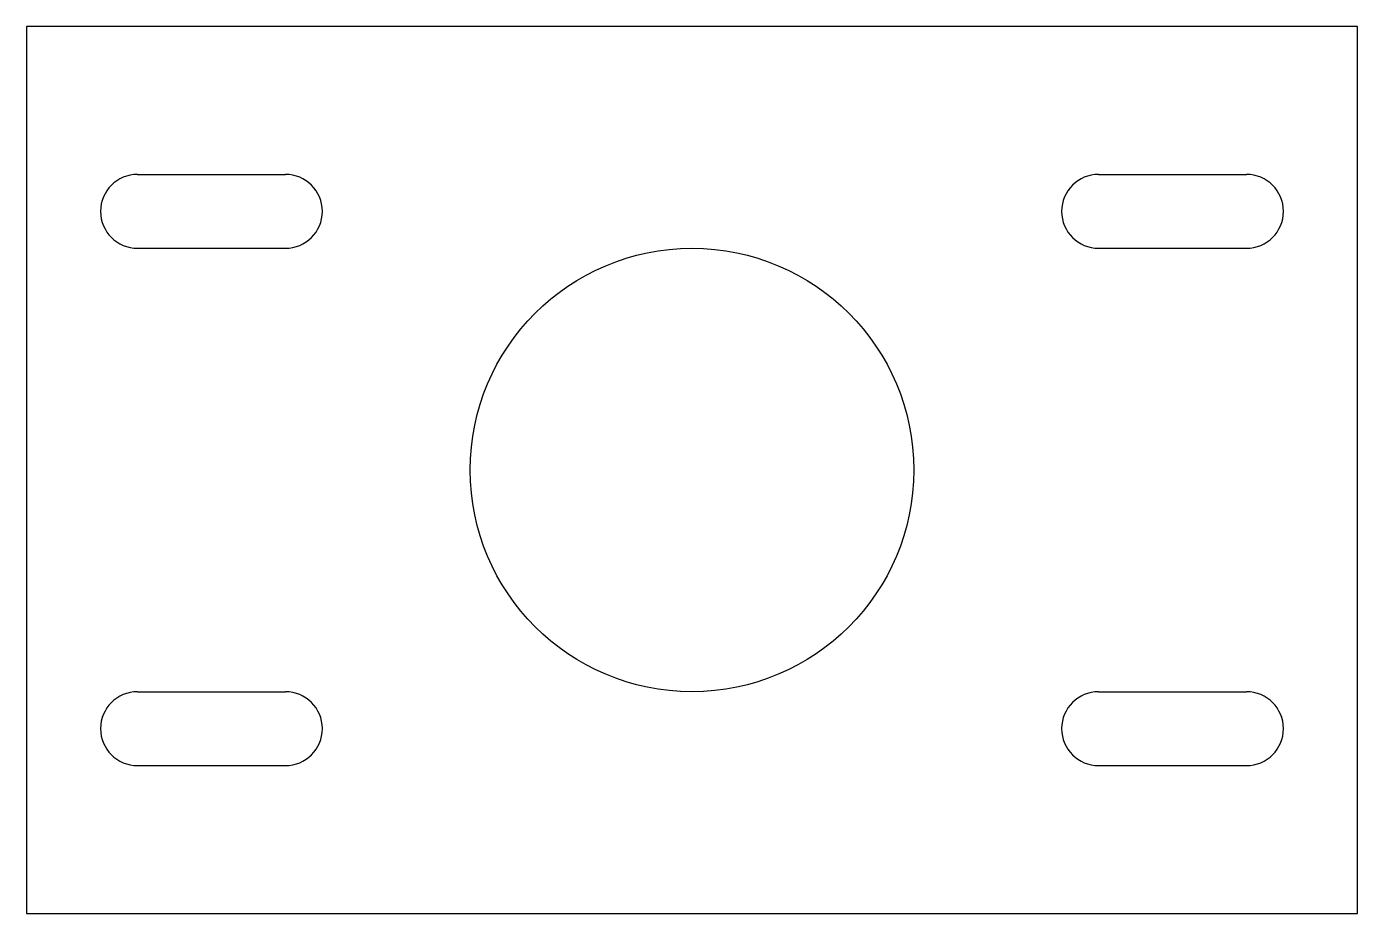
# Model space of a CAD drawing. Header units: millimetres. Extents: x -90 to 90, y -60 to 60.
import ezdxf

# ---------------------------------------------------------------- set-up
doc = ezdxf.new("R2010")
doc.units = ezdxf.units.MM

msp = doc.modelspace()

# ---------------------------------------------------------------- linework, layer by layer
for p, q in [((-75, 40), (-55, 40)), ((55, 40), (75, 40)), ((-75, 30), (-55, 30)), ((55, 30), (75, 30)), ((-75, -30), (-55, -30)), ((55, -30), (75, -30)), ((-75, -40), (-55, -40)), ((55, -40), (75, -40))]:
    msp.add_line(p, q)
msp.add_lwpolyline([(-90, -60), (90, -60), (90, 60), (-90, 60)], close=True)
msp.add_circle((0, 0), 30)
for centre, start, end in [((-75, 35), 90, 270), ((-55, 35), -90, 90), ((55, 35), 90, 270), ((75, 35), -90, 90), ((-75, -35), 90, 270), ((-55, -35), -90, 90), ((55, -35), 90, 270), ((75, -35), -90, 90)]:
    msp.add_arc(centre, 5, start, end)

doc.saveas('drawing.dxf')
